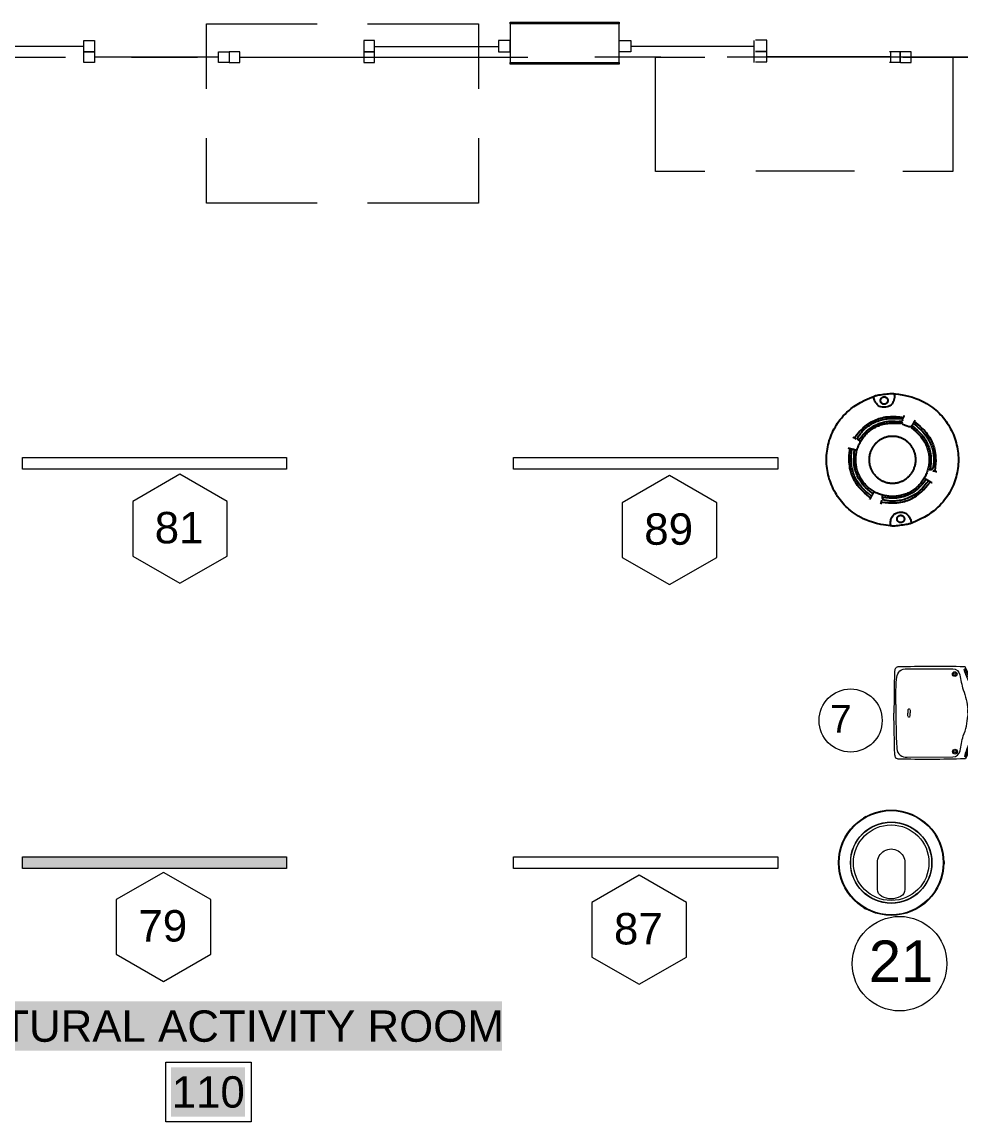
# Model space of a CAD drawing. Header units: inches. Extents: x 0.9 to 36.3, y 0.7 to 23.3.
# Drawn here: x 25.973 to 27.751, y 7.217 to 9.3 of the extents above; entities that cross this region are included whole.
import ezdxf

# ---------------------------------------------------------------- set-up
doc = ezdxf.new("R2010")
doc.units = ezdxf.units.IN
doc.layers.get('0').update_dxf_attribs({"color": 1})
for name, color, linetype, lineweight, true_color in [('Blocks', 7, 'Continuous', 5, 0x9a9c7f), ('Boarder for name', 7, 'Continuous', 5, 0x777777), ('Lights', 7, 'Continuous', 15, 0xff0a0a), ('Numbering Lights', 1, 'Continuous', 15, 0xff0000), ('Numbering Projectors', 7, 'Continuous', 0, 0x9a9c7f), ('PDF_Geometry', 7, 'Continuous', 9, 0x777777)]:
    doc.layers.add(name, color=color, linetype=linetype, lineweight=lineweight, true_color=true_color)
doc.layers.add('CCTV', color=38, linetype='Continuous', lineweight=0)
doc.layers.add('Numbering CCTV', color=38, linetype='Continuous', lineweight=0)
doc.layers.add('PDF_Solid Fills', color=7, linetype='Continuous', true_color=0xffffff)
doc.layers.add('PDF_Text', color=7, linetype='Continuous')
doc.layers.add('Smoke Detector', color=104, linetype='Continuous')
doc.styles.add('PDF Arial', font='arial.ttf')
doc.styles.get("Standard").update_dxf_attribs({"font": 'arial.ttf'})

# ---------------------------------------------------------------- blocks, each defined once
blk = doc.blocks.new('HD60-TOP')
at = {"lineweight": 0}
for p, q in [((-1.292, 2.238), (-1.286, 2.228)), ((2.584, 0), (2.572, 0)), ((-1.292, -2.238), (-1.286, -2.228))]:
    blk.add_line(p, q, dxfattribs=at)
at = {"lineweight": 0, "flags": 128}
for points in [[(-1.241, 2.267), (-1.235, 2.257, 0.011482), (-1.337, 2.198), (-1.343, 2.208, -0.005759)], [(0.67, 0), (0.67, -1.304, -0.281624), (0.455, -1.655, -0.240543), (-0.455, -1.655, -0.281624), (-0.67, -1.304), (-0.67, 0, -1.000121)], [(2.584, -0.059), (2.572, -0.059, 0.011482), (2.572, 0.059), (2.584, 0.059, -0.005759)], [(-1.343, -2.208), (-1.337, -2.198, 0.011482), (-1.235, -2.257), (-1.241, -2.267, -0.005759)]]:
    blk.add_lwpolyline(points, format="xyb", close=True, dxfattribs=at)
at = {"lineweight": 0}
for radius in [2.572, 2.541, 1.986, 1.974]:
    blk.add_circle((0, 0), radius, dxfattribs=at)
blk.add_circle((0, 0), 1.845)
blk = doc.blocks.new('Epson 5040ub_top_cad-block.com')
at = {"color": 0}
for points in [[(-73.9, -4.5), (-73.9, 0), (0, 0)], [(73.9, -4.5), (73.9, 0), (0, 0)], [(-230.6, -53.4), (-238.1, -47.2)], [(-219.7, -49.3), (-227.7, -42.6)], [(-208.3, -44.9), (-216.4, -38.2)], [(-198.7, -41.1), (-206.5, -34.6)], [(-188.1, -37), (-195.3, -31)], [(-177.2, -32.4), (-183.1, -27.5)], [(-167.9, -28.7), (-172.6, -24.9)], [(-157.3, -24.9), (-160.4, -22.3)], [(-147.5, -21.8), (-149.4, -20.3)], [(-138.3, -19.3), (-138.9, -18.8)], [(138.3, -19.3), (138.9, -18.8)], [(147.5, -21.8), (149.4, -20.3)], [(157.3, -24.9), (160.4, -22.3)], [(167.9, -28.7), (172.6, -24.9)], [(177.2, -32.4), (183.1, -27.5)], [(188.1, -37), (195.3, -31)], [(198.7, -41.1), (206.5, -34.6)], [(208.3, -44.9), (216.4, -38.2)], [(219.7, -49.3), (227.7, -42.6)], [(230.6, -53.4), (238.1, -47.2)], [(-18.6, -359.4), (0, -359.4)], [(18.6, -359.4), (0, -359.4)], [(-18.6, -371.4), (0, -371.4)], [(18.6, -371.4), (0, -371.4)], [(-48.7, -438.5), (48.7, -438.5)]]:
    blk.add_lwpolyline(points, dxfattribs=at)
for points in [[(0, -36.6), (-16.8, -36.6, -0.354906), (-24.2, -30.6, -0.016056), (-25.6, -22.2, 0.285232), (-31.3, -15.4, 0.084022), (-44.3, -13.5, -0.143766), (-48.6, -12.3, -0.072792), (-51.7, -9.7), (-60.2, -10.3, 0.320532), (-65.8, -5.2, 0.048215), (-96.9, -4.8, 0.096612), (-253.6, -49, 0.263617), (-257.6, -55.1, 0.012885), (-257.6, -426.5, -0.781265)], [(-60.2, -10.3), (-106, -13.5, 0.045223), (-106, -13.5, 0.07056), (-174.3, -31.3, -0.006437), (-228.3, -52.6, -0.072856), (-242.6, -55.7, -0.70445), (-245.6, -48.9, -0.081569), (-240.3, -45.4, -0.0531), (-169.8, -21.4, -0.048177), (-106, -13.5, -6.183682)], [(-48.7, -438.5), (-87.3, -438.5, -0.020934), (-200.3, -433.8, -0.427836), (-246.2, -376.8), (-246.2, -120.6, -0.367703), (-212.3, -80.7, 0.026801), (-129.5, -62.7, 0.03082), (-129.5, -62.7, -0.081077), (-16.8, -36.6, -8.970593)], [(-246.5, -53.2, -0.112665), (-245.6, -51.7, -0.081569), (-240.3, -48.2, -0.0531), (-169.8, -24.2, -0.02751), (-133.5, -18.2, -0.02751)], [(0, -36.6), (16.8, -36.6, 0.354906), (24.2, -30.6, 0.016056), (25.6, -22.2, -0.285232), (31.3, -15.4, -0.084022), (44.3, -13.5, 0.143766), (48.6, -12.3, 0.072792), (51.7, -9.7), (60.2, -10.3, -0.320532), (65.8, -5.2, -0.048215), (96.9, -4.8, -0.096612), (253.6, -49, -0.263617), (257.6, -55.1, -0.012885), (257.6, -426.5, 0.781265)], [(48.7, -438.5), (87.3, -438.5, 0.020934), (200.3, -433.8, 0.427836), (246.2, -376.8), (246.2, -120.6, 0.367703), (212.3, -80.7, -0.026801), (129.5, -62.7, -0.03082), (129.5, -62.7, 0.081077), (16.8, -36.6, 8.970593)], [(60.2, -10.3), (106, -13.5, -0.045223), (106, -13.5, -0.07056), (174.3, -31.3, 0.006437), (228.3, -52.6, 0.072856), (242.6, -55.7, 0.70445), (245.6, -48.9, 0.081569), (240.3, -45.4, 0.0531), (169.8, -21.4, 0.048177), (106, -13.5, 6.183682)], [(246.5, -53.2, 0.112665), (245.6, -51.7, 0.081569), (240.3, -48.2, 0.0531), (169.8, -24.2, 0.02751), (133.5, -18.2, 0.02751)], [(-257.6, -426.5, 0.30611), (-247.4, -441.7, 0.079705), (-229.7, -445.7, 0.003039), (0, -450, 73.76926)], [(257.6, -426.5, -0.30611), (247.4, -441.7, -0.079705), (229.7, -445.7, -0.003039), (0, -450, -73.76926)]]:
    blk.add_lwpolyline(points, format="xyb", dxfattribs=at)
for centre, radius in [((-217, -109.2), 13.3), ((-217, -109.2), 7.38), ((217, -109.2), 13.3), ((217, -109.2), 7.38)]:
    blk.add_circle(centre, radius, dxfattribs=at)
for centre, radius, start, end in [((0, -858.8), 850.7, 86.51693, 93.48307), ((-14, -365.4), 7.59, 127.73948, 232.26052), ((14, -365.4), 7.59, 307.73948, 52.26052)]:
    blk.add_arc(centre, radius, start, end, dxfattribs=at)

msp = doc.modelspace()

# ---------------------------------------------------------------- hatches: boundary and pattern name
at = {"layer": 'Lights', "linetype": 'ByBlock', "ltscale": 0.001, "transparency": 33554559}
h = msp.add_hatch(color=256, dxfattribs=at)
h.paths.add_polyline_path([(24.124, 7.7186), (24.124, 7.6966), (24.624, 7.6966), (24.624, 7.7186)])
h.paths.add_polyline_path([(26.474, 7.6966), (26.474, 7.7186), (25.974, 7.7186), (25.974, 7.6966)])
h.paths.add_polyline_path([(28.334, 7.6966), (28.334, 7.7186), (27.834, 7.7186), (27.834, 7.6966)])

# ---------------------------------------------------------------- linework, layer by layer
at = {"layer": 'Boarder for name', "linetype": 'ByBlock'}
msp.add_lwpolyline([(26.2456, 7.3299), (26.4073, 7.3299), (26.4073, 7.2166), (26.2456, 7.2166)], close=True, dxfattribs=at)
at = {"layer": 'Lights', "linetype": 'ByBlock'}
for points in [[(25.974, 8.4531), (25.974, 8.4751), (26.474, 8.4751), (26.474, 8.4531)], [(26.904, 8.4531), (26.904, 8.4751), (27.404, 8.4751), (27.404, 8.4531)], [(25.974, 7.6966), (25.974, 7.7186), (26.474, 7.7186), (26.474, 7.6966)], [(26.904, 7.6966), (26.904, 7.7186), (27.404, 7.7186), (27.404, 7.6966)]]:
    msp.add_lwpolyline(points, close=True, dxfattribs=at)
at = {"layer": 'Numbering CCTV', "linetype": 'ByBlock', "ltscale": 0.001}
msp.add_circle((27.6344, 7.5164), 0.0895, dxfattribs=at)
at = {"layer": 'Numbering Lights', "linetype": 'ByBlock', "ltscale": 0.001}
for points in [[(26.2723, 8.4433), (26.1829, 8.3917), (26.1829, 8.2884), (26.2723, 8.2368), (26.3618, 8.2884), (26.3618, 8.3917)], [(27.199, 8.4407), (27.1096, 8.3891), (27.1096, 8.2858), (27.199, 8.2342), (27.2884, 8.2858), (27.2884, 8.3891)], [(26.2413, 7.6893), (26.1519, 7.6377), (26.1519, 7.5345), (26.2413, 7.4828), (26.3307, 7.5345), (26.3307, 7.6377)], [(27.1416, 7.6838), (27.0522, 7.6322), (27.0522, 7.5289), (27.1416, 7.4773), (27.2311, 7.5289), (27.2311, 7.6322)]]:
    msp.add_lwpolyline(points, close=True, dxfattribs=at)
at = {"layer": 'Numbering Projectors', "linetype": 'ByBlock', "ltscale": 0.001}
msp.add_circle((27.5418, 7.9769), 0.0597, dxfattribs=at)
at = {"layer": 'PDF_Geometry', "linetype": 'ByBlock'}
for points in [[(26.3223, 9.173), (26.3223, 9.2963), (26.5323, 9.2963)], [(26.6272, 9.2963), (26.8372, 9.2963), (26.8372, 9.173)], [(26.8972, 9.298), (27.1039, 9.298), (26.8972, 9.298)], [(26.0906, 9.253), (25.8556, 9.253)], [(26.6406, 9.253), (26.8756, 9.253)], [(27.359, 9.253), (27.1257, 9.253)], [(27.359, 9.223), (27.359, 9.243), (27.359, 9.2647)], [(27.3615, 9.2239), (27.3832, 9.2239), (27.3832, 9.2438), (27.3615, 9.2438), (27.3832, 9.2438), (27.3832, 9.2655), (27.3615, 9.2655)], [(25.5556, 9.233), (26.0556, 9.233)], [(26.3456, 9.233), (26.1106, 9.233)], [(26.1806, 9.233), (26.3056, 9.233)], [(26.3856, 9.233), (26.6206, 9.233)], [(26.4306, 9.233), (26.9306, 9.233)], [(27.0578, 9.2337), (27.1828, 9.2337)], [(27.1724, 9.233), (27.2657, 9.233)], [(27.1725, 9.0164), (27.1725, 9.233)], [(27.3081, 9.2338), (27.8081, 9.2338)], [(27.3624, 9.2336), (27.549, 9.2336)], [(27.6181, 9.2338), (27.3831, 9.2338)], [(27.6354, 9.2429), (27.6354, 9.2229), (27.6354, 9.2429), (27.6154, 9.2429)], [(27.6181, 9.2238), (27.6181, 9.2438)], [(27.6361, 9.2231), (27.6561, 9.2231), (27.6561, 9.2431), (27.6361, 9.2431)], [(27.6406, 9.233), (27.7355, 9.233), (27.7355, 9.0163), (27.6406, 9.0163)], [(27.6561, 9.2331), (27.891, 9.2331)], [(27.6354, 9.2229), (27.6154, 9.2229)], [(26.5323, 8.9563), (26.3223, 8.9563), (26.3223, 9.0796)], [(26.8372, 9.0796), (26.8372, 8.9563), (26.6272, 8.9563)], [(27.2657, 9.0164), (27.1724, 9.0164)], [(27.549, 9.0169), (27.3624, 9.0169)]]:
    msp.add_lwpolyline(points, dxfattribs=at)
for points in [[(27.1039, 9.298), (27.1039, 9.2963), (26.8972, 9.2963), (26.8972, 9.298), (26.8972, 9.2996), (27.1039, 9.2996)], [(26.8972, 9.2963), (26.8972, 9.2663), (26.8972, 9.223), (27.1039, 9.223), (27.1039, 9.2663), (27.1039, 9.2963)], [(26.0906, 9.243), (26.0906, 9.2646), (26.1106, 9.2646), (26.1106, 9.243)], [(26.6406, 9.243), (26.6406, 9.2646), (26.6206, 9.2646), (26.6206, 9.243)], [(26.8972, 9.243), (26.8972, 9.2646), (26.8756, 9.2646), (26.8756, 9.243)], [(27.1039, 9.243), (27.1039, 9.2646), (27.1256, 9.2646), (27.1256, 9.243)], [(26.0906, 9.223), (26.0906, 9.243), (26.1106, 9.243), (26.1106, 9.223)], [(26.3456, 9.223), (26.3456, 9.243), (26.3656, 9.243), (26.3656, 9.223)], [(26.3856, 9.223), (26.3856, 9.243), (26.3656, 9.243), (26.3656, 9.223)], [(26.6406, 9.223), (26.6406, 9.243), (26.6206, 9.243), (26.6206, 9.223)], [(27.1039, 9.2213), (27.1039, 9.2196), (26.8972, 9.2196), (26.8972, 9.2213), (26.8972, 9.223), (27.1039, 9.223)], [(26.8972, 9.2213), (27.1039, 9.2213)]]:
    msp.add_lwpolyline(points, close=True, dxfattribs=at)
at = {"layer": 'PDF_Solid Fills', "linetype": 'ByBlock', "transparency": 33554559}
for points in [[(25.769, 7.3516), (26.8822, 7.3516), (25.769, 7.4449), (26.8822, 7.4449)], [(26.2556, 7.2266), (26.3956, 7.2266), (26.2556, 7.3199), (26.3956, 7.3199)]]:
    msp.add_solid(points, dxfattribs=at)
at = {"layer": 'Smoke Detector', "linetype": 'ByBlock'}
for points in [[(27.6202, 8.3451), (27.609, 8.3466), (27.5992, 8.3483), (27.5906, 8.3502), (27.5832, 8.3522), (27.5766, 8.3544), (27.5709, 8.3567), (27.5657, 8.3591), (27.5611, 8.3615), (27.5567, 8.364), (27.5527, 8.3664), (27.5489, 8.369), (27.5453, 8.3715), (27.5419, 8.3741), (27.5387, 8.3768), (27.5356, 8.3796), (27.5327, 8.3824), (27.5298, 8.3853), (27.5271, 8.3884), (27.5245, 8.3915), (27.5219, 8.3947), (27.5195, 8.398), (27.5172, 8.4013), (27.515, 8.4048), (27.5129, 8.4083), (27.5109, 8.4118), (27.509, 8.4155), (27.5073, 8.4192), (27.5056, 8.4229), (27.5041, 8.4267), (27.5028, 8.4305), (27.5015, 8.4344), (27.5004, 8.4384), (27.4994, 8.4423), (27.4985, 8.4463), (27.4978, 8.4503), (27.4972, 8.4544), (27.4967, 8.4584), (27.4964, 8.4625), (27.4962, 8.4666), (27.4961, 8.4707), (27.4962, 8.4748), (27.4964, 8.4788), (27.4967, 8.4829), (27.4972, 8.487), (27.4978, 8.491), (27.4985, 8.495), (27.4994, 8.499), (27.5004, 8.503), (27.5015, 8.5069), (27.5028, 8.5108), (27.5041, 8.5146), (27.5056, 8.5184), (27.5073, 8.5222), (27.509, 8.5259), (27.5109, 8.5295), (27.5129, 8.5331), (27.515, 8.5366), (27.5172, 8.54), (27.5196, 8.5435), (27.5222, 8.5469), (27.525, 8.5503), (27.528, 8.5537), (27.5313, 8.5571), (27.5349, 8.5606), (27.5388, 8.5642), (27.5431, 8.5678), (27.5481, 8.5715), (27.5539, 8.5753), (27.5606, 8.5793), (27.5685, 8.5834), (27.5777, 8.5876), (27.5884, 8.592)], [(27.621, 8.5963), (27.6324, 8.5948), (27.6424, 8.5931), (27.6511, 8.5912), (27.6587, 8.5891), (27.6652, 8.5869), (27.671, 8.5846), (27.6762, 8.5822), (27.6808, 8.5798), (27.6852, 8.5774), (27.6892, 8.5749), (27.693, 8.5724), (27.6966, 8.5698), (27.7, 8.5672), (27.7032, 8.5645), (27.7063, 8.5618), (27.7092, 8.5589), (27.7121, 8.556), (27.7148, 8.553), (27.7174, 8.5499), (27.72, 8.5467), (27.7224, 8.5434), (27.7247, 8.54), (27.727, 8.5366), (27.7291, 8.5331), (27.731, 8.5295), (27.7329, 8.5259), (27.7346, 8.5222), (27.7363, 8.5184), (27.7378, 8.5146), (27.7392, 8.5108), (27.7404, 8.5069), (27.7415, 8.503), (27.7425, 8.499), (27.7434, 8.495), (27.7441, 8.491), (27.7447, 8.487), (27.7452, 8.4829), (27.7455, 8.4788), (27.7457, 8.4748), (27.7458, 8.4707), (27.7457, 8.4666), (27.7455, 8.4625), (27.7452, 8.4584), (27.7447, 8.4544), (27.7441, 8.4503), (27.7434, 8.4463), (27.7425, 8.4423), (27.7415, 8.4384), (27.7404, 8.4344), (27.7392, 8.4305), (27.7378, 8.4267), (27.7363, 8.4229), (27.7346, 8.4192), (27.7329, 8.4155), (27.731, 8.4118), (27.7291, 8.4083), (27.7269, 8.4048), (27.7247, 8.4013), (27.7223, 8.3979), (27.7197, 8.3945), (27.7169, 8.3911), (27.7139, 8.3877), (27.7106, 8.3842), (27.707, 8.3807), (27.7032, 8.3772), (27.6988, 8.3736), (27.6939, 8.3699), (27.6881, 8.366), (27.6814, 8.3621), (27.6737, 8.3581), (27.6646, 8.3539), (27.6542, 8.3495)], [(27.549, 8.5122), (27.5537, 8.5182), (27.5581, 8.5233), (27.5621, 8.5276), (27.5658, 8.5312), (27.5692, 8.5342), (27.5725, 8.5367), (27.5755, 8.5389), (27.5784, 8.5407), (27.5813, 8.5424), (27.584, 8.5439), (27.5868, 8.5453), (27.5896, 8.5465), (27.5924, 8.5476), (27.5953, 8.5486), (27.5983, 8.5495), (27.6015, 8.5503), (27.6049, 8.551), (27.6085, 8.5517), (27.6126, 8.5522), (27.6172, 8.5525), (27.6223, 8.5525), (27.6282, 8.5523), (27.6349, 8.5518), (27.6425, 8.5509)], [(27.6561, 8.5316), (27.6612, 8.5276), (27.6655, 8.5239), (27.6691, 8.5205), (27.6722, 8.5174), (27.6747, 8.5144), (27.6768, 8.5117), (27.6787, 8.5091), (27.6802, 8.5067), (27.6817, 8.5043), (27.6829, 8.5019), (27.6841, 8.4997), (27.6851, 8.4974), (27.686, 8.4952), (27.6868, 8.493), (27.6875, 8.4909), (27.6881, 8.4887), (27.6887, 8.4865), (27.6892, 8.4842), (27.6896, 8.482), (27.6899, 8.4797), (27.6902, 8.4775), (27.6903, 8.4752), (27.6905, 8.4729), (27.6905, 8.4707), (27.6905, 8.4684), (27.6903, 8.4661), (27.6902, 8.4639), (27.6899, 8.4616), (27.6896, 8.4593), (27.6892, 8.4571), (27.6887, 8.4549), (27.6881, 8.4527), (27.6875, 8.4505), (27.6868, 8.4483), (27.686, 8.4462), (27.6852, 8.4441), (27.6843, 8.442), (27.6833, 8.4399), (27.6823, 8.4379), (27.6812, 8.4359), (27.68, 8.4339), (27.6788, 8.432), (27.6775, 8.4302), (27.6761, 8.4283), (27.6747, 8.4266), (27.6732, 8.4248), (27.6717, 8.4231), (27.6701, 8.4215), (27.6685, 8.4199), (27.6668, 8.4184), (27.6651, 8.4169), (27.6633, 8.4155), (27.6615, 8.4141), (27.6596, 8.4129), (27.6577, 8.4116), (27.6557, 8.4104), (27.6537, 8.4093), (27.6517, 8.4083), (27.6497, 8.4073), (27.6476, 8.4064), (27.6454, 8.4056), (27.6433, 8.4048), (27.6411, 8.4041), (27.639, 8.4035), (27.6367, 8.4029), (27.6345, 8.4025), (27.6323, 8.4021), (27.63, 8.4017), (27.6278, 8.4015), (27.6255, 8.4013), (27.6232, 8.4012), (27.621, 8.4011), (27.6187, 8.4012), (27.6164, 8.4013), (27.6141, 8.4015), (27.6119, 8.4017), (27.6096, 8.4021), (27.6074, 8.4025), (27.6052, 8.4029), (27.603, 8.4035), (27.6008, 8.4041), (27.5986, 8.4048), (27.5965, 8.4056), (27.5943, 8.4064), (27.5923, 8.4073), (27.5902, 8.4083), (27.5882, 8.4093), (27.5862, 8.4104), (27.5842, 8.4116), (27.5823, 8.4129), (27.5804, 8.4141), (27.5786, 8.4155), (27.5768, 8.4169), (27.5751, 8.4184), (27.5734, 8.4199), (27.5718, 8.4215), (27.5702, 8.4231), (27.5687, 8.4248), (27.5672, 8.4266), (27.5658, 8.4283), (27.5644, 8.4302), (27.5631, 8.432), (27.5619, 8.4339), (27.5607, 8.4359), (27.5596, 8.4379), (27.5586, 8.4399), (27.5576, 8.442), (27.5567, 8.4441), (27.5559, 8.4462), (27.5551, 8.4483), (27.5544, 8.4505), (27.5538, 8.4527), (27.5532, 8.4549), (27.5528, 8.4571), (27.5523, 8.4593), (27.552, 8.4616), (27.5518, 8.4639), (27.5516, 8.4661), (27.5515, 8.4684), (27.5514, 8.4707), (27.5515, 8.4729), (27.5516, 8.4752), (27.5518, 8.4775), (27.552, 8.4797), (27.5523, 8.482), (27.5528, 8.4842), (27.5532, 8.4865), (27.5538, 8.4887), (27.5544, 8.4909), (27.5551, 8.493), (27.5559, 8.4952), (27.5567, 8.4973), (27.5576, 8.4994), (27.5586, 8.5014), (27.5596, 8.5034), (27.5607, 8.5054), (27.5619, 8.5074), (27.5631, 8.5093), (27.5644, 8.5112), (27.5658, 8.513), (27.5672, 8.5148), (27.5687, 8.5165), (27.5702, 8.5182), (27.5718, 8.5198), (27.5734, 8.5214), (27.5751, 8.523), (27.5768, 8.5244), (27.5786, 8.5258), (27.5804, 8.5272), (27.5823, 8.5285), (27.5842, 8.5297), (27.5862, 8.5309), (27.5882, 8.532), (27.5902, 8.533), (27.5923, 8.534), (27.5943, 8.5349), (27.5965, 8.5357), (27.5986, 8.5365), (27.6008, 8.5372), (27.603, 8.5378), (27.6052, 8.5384), (27.6074, 8.5389), (27.6097, 8.5393), (27.6121, 8.5396), (27.6145, 8.5398), (27.617, 8.54), (27.6197, 8.54), (27.6225, 8.54), (27.6254, 8.5399), (27.6283, 8.5398), (27.6311, 8.5397), (27.6338, 8.5397), (27.6361, 8.5399), (27.638, 8.5403), (27.6394, 8.5411), (27.6401, 8.5422)], [(27.56, 8.5058), (27.5589, 8.5065), (27.5578, 8.5072), (27.5569, 8.5078), (27.5562, 8.5085), (27.5557, 8.5093), (27.5554, 8.5102), (27.5553, 8.5112), (27.5555, 8.5124), (27.5561, 8.5137), (27.5568, 8.5153), (27.5579, 8.5169), (27.5591, 8.5187), (27.5605, 8.5205), (27.5621, 8.5224), (27.5638, 8.5242), (27.5656, 8.5261), (27.5674, 8.5278), (27.5693, 8.5296), (27.5713, 8.5312), (27.5733, 8.5328), (27.5753, 8.5343), (27.5774, 8.5358), (27.5796, 8.5372), (27.5818, 8.5385), (27.584, 8.5398), (27.5863, 8.5409), (27.5886, 8.542), (27.591, 8.543), (27.5934, 8.544), (27.5958, 8.5448), (27.5982, 8.5456), (27.6007, 8.5463), (27.6032, 8.547), (27.6057, 8.5475), (27.6082, 8.548), (27.6107, 8.5483), (27.6133, 8.5486), (27.6158, 8.5488), (27.6184, 8.549), (27.621, 8.549), (27.6235, 8.549), (27.626, 8.5489), (27.6285, 8.5487), (27.6308, 8.5486), (27.633, 8.5485), (27.635, 8.5485), (27.6368, 8.5485), (27.6383, 8.5486), (27.6395, 8.5488), (27.6405, 8.5492), (27.6413, 8.5497), (27.6419, 8.5504), (27.6423, 8.5512), (27.6427, 8.5522), (27.6431, 8.5533), (27.6434, 8.5545)], [(27.5568, 8.5077), (27.561, 8.513), (27.5649, 8.5176), (27.5685, 8.5214), (27.5718, 8.5246), (27.5749, 8.5273), (27.5777, 8.5295), (27.5805, 8.5314), (27.5831, 8.5331), (27.5856, 8.5346), (27.588, 8.5359), (27.5904, 8.5371), (27.5928, 8.5382), (27.5951, 8.5392), (27.5974, 8.54), (27.5997, 8.5407), (27.602, 8.5414), (27.6043, 8.542), (27.6067, 8.5425), (27.6091, 8.5429), (27.6116, 8.5432), (27.6142, 8.5435), (27.6168, 8.5437), (27.6196, 8.5437), (27.6226, 8.5437), (27.6256, 8.5436), (27.6287, 8.5434), (27.6317, 8.5434), (27.6345, 8.5435), (27.637, 8.5438), (27.6391, 8.5445), (27.6406, 8.5456), (27.6415, 8.5472)], [(27.6392, 8.5386), (27.6448, 8.5364), (27.6491, 8.5348), (27.6523, 8.5339), (27.6546, 8.5335), (27.6561, 8.5334), (27.657, 8.5337), (27.6576, 8.5342), (27.658, 8.5348), (27.6583, 8.5353), (27.6586, 8.5359), (27.659, 8.5365), (27.6593, 8.5371), (27.6596, 8.5376), (27.6599, 8.5382), (27.6603, 8.5388), (27.6606, 8.5394), (27.661, 8.54), (27.6613, 8.5406), (27.6617, 8.5413), (27.6621, 8.542), (27.6626, 8.5428), (27.6631, 8.5437), (27.6637, 8.5447), (27.6644, 8.5458)], [(27.6625, 8.5426), (27.6685, 8.5379), (27.6736, 8.5335), (27.6779, 8.5295), (27.6815, 8.5258), (27.6845, 8.5224), (27.687, 8.5192), (27.6891, 8.5161), (27.691, 8.5132), (27.6927, 8.5104), (27.6942, 8.5076), (27.6955, 8.5048), (27.6968, 8.5021), (27.6979, 8.4993), (27.6988, 8.4963), (27.6997, 8.4933), (27.7006, 8.4901), (27.7013, 8.4868), (27.7019, 8.4831), (27.7024, 8.479), (27.7027, 8.4744), (27.7028, 8.4693), (27.7026, 8.4634), (27.7021, 8.4567), (27.7012, 8.4492)], [(27.658, 8.5348), (27.6633, 8.5306), (27.6678, 8.5267), (27.6717, 8.5231), (27.6749, 8.5198), (27.6776, 8.5168), (27.6798, 8.5139), (27.6817, 8.5112), (27.6834, 8.5086), (27.6849, 8.506), (27.6862, 8.5036), (27.6874, 8.5011), (27.6885, 8.4987), (27.6895, 8.4961), (27.6904, 8.4936), (27.6912, 8.4909), (27.6919, 8.488), (27.6926, 8.485), (27.6931, 8.4817), (27.6936, 8.4781), (27.6938, 8.474), (27.6939, 8.4694), (27.6937, 8.4642), (27.6933, 8.4583), (27.6925, 8.4515)], [(27.6606, 8.5393), (27.6663, 8.5348), (27.6711, 8.5306), (27.6752, 8.5268), (27.6786, 8.5233), (27.6815, 8.52), (27.6839, 8.5169), (27.686, 8.514), (27.6877, 8.5112), (27.6893, 8.5085), (27.6908, 8.5059), (27.692, 8.5033), (27.6932, 8.5008), (27.6942, 8.4983), (27.6951, 8.4959), (27.6959, 8.4934), (27.6966, 8.4909), (27.6972, 8.4885), (27.6978, 8.486), (27.6982, 8.4834), (27.6986, 8.4809), (27.6989, 8.4783), (27.6991, 8.4758), (27.6992, 8.4732), (27.6993, 8.4707), (27.6992, 8.4681), (27.6991, 8.4656), (27.6989, 8.4632), (27.6986, 8.4609), (27.6983, 8.4588), (27.6978, 8.4569), (27.6973, 8.4552), (27.6967, 8.4539), (27.696, 8.4529), (27.6953, 8.4523), (27.6944, 8.4518), (27.6935, 8.4517), (27.6925, 8.4517), (27.6914, 8.4518), (27.6902, 8.4521), (27.6889, 8.4525)], [(27.5458, 8.5141), (27.5468, 8.5135), (27.5477, 8.513), (27.5484, 8.5126), (27.549, 8.5122), (27.5496, 8.5118), (27.5503, 8.5114), (27.5512, 8.5109), (27.5523, 8.5103)], [(27.5371, 8.4931), (27.5384, 8.4928), (27.5395, 8.4925), (27.5405, 8.4922), (27.5414, 8.492), (27.5423, 8.4917), (27.5431, 8.4915), (27.5439, 8.4913), (27.5447, 8.4911), (27.5456, 8.4909), (27.5464, 8.4906), (27.5474, 8.4904), (27.5483, 8.4901), (27.5494, 8.4898), (27.5505, 8.4895), (27.5517, 8.4892), (27.553, 8.4889)], [(27.5794, 8.3987), (27.5734, 8.4034), (27.5683, 8.4078), (27.5641, 8.4118), (27.5604, 8.4155), (27.5574, 8.419), (27.5549, 8.4222), (27.5528, 8.4252), (27.5509, 8.4282), (27.5492, 8.431), (27.5477, 8.4338), (27.5464, 8.4365), (27.5452, 8.4393), (27.5441, 8.4421), (27.5431, 8.445), (27.5422, 8.448), (27.5414, 8.4512), (27.5406, 8.4546), (27.54, 8.4583), (27.5395, 8.4623), (27.5392, 8.4669), (27.5391, 8.4721), (27.5393, 8.4779), (27.5398, 8.4846), (27.5407, 8.4922)], [(27.5813, 8.402), (27.5756, 8.4066), (27.5708, 8.4107), (27.5667, 8.4145), (27.5633, 8.4181), (27.5604, 8.4214), (27.558, 8.4244), (27.5559, 8.4274), (27.5542, 8.4301), (27.5526, 8.4328), (27.5511, 8.4355), (27.5498, 8.4381), (27.5487, 8.4407), (27.5476, 8.4434), (27.5467, 8.4462), (27.5458, 8.4491), (27.5451, 8.4521), (27.5443, 8.4553), (27.5437, 8.4588), (27.5433, 8.4627), (27.543, 8.4671), (27.5429, 8.472), (27.5431, 8.4776), (27.5436, 8.484), (27.5444, 8.4912)], [(27.5839, 8.4065), (27.5786, 8.4107), (27.5741, 8.4146), (27.5702, 8.4182), (27.567, 8.4215), (27.5643, 8.4246), (27.5621, 8.4275), (27.5602, 8.4302), (27.5585, 8.4328), (27.557, 8.4353), (27.5557, 8.4378), (27.5545, 8.4402), (27.5534, 8.4427), (27.5524, 8.4452), (27.5515, 8.4478), (27.5507, 8.4505), (27.55, 8.4533), (27.5493, 8.4563), (27.5488, 8.4596), (27.5483, 8.4632), (27.5481, 8.4673), (27.548, 8.4719), (27.5482, 8.4771), (27.5486, 8.4831), (27.5494, 8.4898)], [(27.6975, 8.4502), (27.6987, 8.4498), (27.6997, 8.4496), (27.7005, 8.4494), (27.7012, 8.4492), (27.7019, 8.449), (27.7027, 8.4488), (27.7036, 8.4485), (27.7048, 8.4482)], [(27.5994, 8.3904), (27.607, 8.3895), (27.6137, 8.389), (27.6196, 8.3888), (27.6247, 8.3889), (27.6293, 8.3892), (27.6334, 8.3897), (27.637, 8.3903), (27.6404, 8.3911), (27.6436, 8.3919), (27.6466, 8.3928), (27.6495, 8.3938), (27.6524, 8.3949), (27.6551, 8.3961), (27.6579, 8.3974), (27.6606, 8.3989), (27.6635, 8.4006), (27.6664, 8.4025), (27.6694, 8.4046), (27.6727, 8.4072), (27.6761, 8.4102), (27.6798, 8.4138), (27.6838, 8.4181), (27.6882, 8.4231), (27.6929, 8.4291)], [(27.6851, 8.4336), (27.6809, 8.4283), (27.677, 8.4238), (27.6734, 8.42), (27.6701, 8.4167), (27.667, 8.4141), (27.6642, 8.4118), (27.6614, 8.4099), (27.6588, 8.4082), (27.6563, 8.4067), (27.6539, 8.4054), (27.6514, 8.4042), (27.6489, 8.4031), (27.6464, 8.4021), (27.6438, 8.4013), (27.6411, 8.4005), (27.6383, 8.3997), (27.6353, 8.3991), (27.632, 8.3985), (27.6284, 8.398), (27.6243, 8.3978), (27.6197, 8.3977), (27.6145, 8.3979), (27.6085, 8.3983), (27.6018, 8.3991)], [(27.6896, 8.4311), (27.6851, 8.4254), (27.6809, 8.4205), (27.6771, 8.4164), (27.6735, 8.413), (27.6703, 8.4101), (27.6672, 8.4077), (27.6643, 8.4057), (27.6615, 8.4039), (27.6588, 8.4023), (27.6562, 8.4009), (27.6536, 8.3996), (27.6511, 8.3984), (27.6486, 8.3974), (27.6462, 8.3965), (27.6437, 8.3957), (27.6412, 8.395), (27.6387, 8.3944), (27.6362, 8.3938), (27.6337, 8.3934), (27.6312, 8.393), (27.6286, 8.3927), (27.6261, 8.3925), (27.6235, 8.3924), (27.621, 8.3923), (27.6184, 8.3924), (27.6159, 8.3925), (27.6135, 8.3927), (27.6112, 8.393), (27.6091, 8.3934), (27.6072, 8.3938), (27.6055, 8.3943), (27.6042, 8.3949), (27.6032, 8.3956), (27.6025, 8.3964), (27.6021, 8.3972), (27.602, 8.3981), (27.602, 8.3991), (27.6021, 8.4002), (27.6024, 8.4014), (27.6027, 8.4027)], [(27.6819, 8.4355), (27.683, 8.4348), (27.6841, 8.4342), (27.6851, 8.4336), (27.6861, 8.4331), (27.6869, 8.4326), (27.6878, 8.4321), (27.6885, 8.4316), (27.6893, 8.4312), (27.69, 8.4308), (27.6907, 8.4304), (27.6915, 8.43), (27.6922, 8.4295), (27.6931, 8.429), (27.694, 8.4285), (27.695, 8.4279), (27.6961, 8.4273)], [(27.5858, 8.4098), (27.5851, 8.4086), (27.5845, 8.4075), (27.5839, 8.4065), (27.5834, 8.4056), (27.5829, 8.4047), (27.5824, 8.4039), (27.5819, 8.4031), (27.5815, 8.4023), (27.5811, 8.4016), (27.5807, 8.4009), (27.5802, 8.4001), (27.5798, 8.3994), (27.5793, 8.3985), (27.5788, 8.3976), (27.5782, 8.3966), (27.5775, 8.3955)], [(27.6004, 8.3941), (27.6001, 8.3929), (27.5999, 8.3919), (27.5996, 8.3911), (27.5994, 8.3904), (27.5993, 8.3897), (27.5991, 8.3889), (27.5988, 8.388), (27.5985, 8.3868)]]:
    msp.add_lwpolyline(points, dxfattribs=at)
for points in [[(27.6184, 8.5747), (27.6161, 8.573), (27.6136, 8.5717), (27.6108, 8.5708), (27.6078, 8.5702), (27.6049, 8.57), (27.6019, 8.5702), (27.5991, 8.5708), (27.5965, 8.5718), (27.5942, 8.5732), (27.5922, 8.575), (27.5905, 8.5769), (27.5891, 8.5791), (27.5879, 8.5812), (27.587, 8.5834), (27.5864, 8.5853), (27.5859, 8.5871), (27.5857, 8.5885), (27.5858, 8.5896), (27.5861, 8.5905), (27.5868, 8.5912), (27.5878, 8.5918), (27.5891, 8.5922), (27.5908, 8.5926), (27.5929, 8.593), (27.5955, 8.5934), (27.5983, 8.5939), (27.6014, 8.5943), (27.6046, 8.5947), (27.6078, 8.5951), (27.6109, 8.5955), (27.6138, 8.5958), (27.6164, 8.5961), (27.6185, 8.5963), (27.6203, 8.5963), (27.6217, 8.5963), (27.6228, 8.596), (27.6236, 8.5955), (27.6241, 8.5947), (27.6245, 8.5936), (27.6247, 8.5922), (27.6247, 8.5904), (27.6246, 8.5883), (27.6242, 8.586), (27.6237, 8.5836), (27.6228, 8.5812), (27.6217, 8.5788), (27.6202, 8.5766)], [(27.6087, 8.5888), (27.6089, 8.5886), (27.6091, 8.5885), (27.6093, 8.5884), (27.6095, 8.5883), (27.6097, 8.5881), (27.6098, 8.588), (27.61, 8.5878), (27.6102, 8.5877), (27.6103, 8.5875), (27.6105, 8.5873), (27.6106, 8.5872), (27.6108, 8.587), (27.6109, 8.5868), (27.611, 8.5866), (27.6111, 8.5864), (27.6113, 8.5862), (27.6114, 8.586), (27.6115, 8.5858), (27.6116, 8.5856), (27.6117, 8.5854), (27.6117, 8.5852), (27.6118, 8.585), (27.6119, 8.5848), (27.612, 8.5846), (27.612, 8.5843), (27.6121, 8.5841), (27.6121, 8.5839), (27.6121, 8.5837), (27.6122, 8.5834), (27.6122, 8.5832), (27.6122, 8.583), (27.6122, 8.5828), (27.6122, 8.5825), (27.6122, 8.5823), (27.6122, 8.5821), (27.6121, 8.5819), (27.6121, 8.5816), (27.6121, 8.5814), (27.612, 8.5812), (27.612, 8.581), (27.6119, 8.5808), (27.6118, 8.5805), (27.6117, 8.5803), (27.6117, 8.5801), (27.6116, 8.5799), (27.6115, 8.5797), (27.6114, 8.5795), (27.6113, 8.5793), (27.6111, 8.5791), (27.611, 8.5789), (27.6109, 8.5787), (27.6108, 8.5786), (27.6106, 8.5784), (27.6105, 8.5782), (27.6103, 8.578), (27.6102, 8.5779), (27.61, 8.5777), (27.6098, 8.5776), (27.6097, 8.5774), (27.6095, 8.5773), (27.6093, 8.5771), (27.6091, 8.577), (27.6089, 8.5769), (27.6087, 8.5768), (27.6085, 8.5767), (27.6083, 8.5766), (27.6081, 8.5765), (27.6079, 8.5764), (27.6077, 8.5763), (27.6075, 8.5762), (27.6073, 8.5761), (27.6071, 8.5761), (27.6068, 8.576), (27.6066, 8.576), (27.6064, 8.5759), (27.6062, 8.5759), (27.606, 8.5759), (27.6057, 8.5759), (27.6055, 8.5759), (27.6053, 8.5759), (27.605, 8.5759), (27.6048, 8.5759), (27.6046, 8.5759), (27.6044, 8.5759), (27.6041, 8.5759), (27.6039, 8.576), (27.6037, 8.576), (27.6035, 8.5761), (27.6033, 8.5761), (27.603, 8.5762), (27.6028, 8.5763), (27.6026, 8.5764), (27.6024, 8.5765), (27.6022, 8.5766), (27.602, 8.5767), (27.6018, 8.5768), (27.6016, 8.5769), (27.6014, 8.577), (27.6012, 8.5771), (27.6011, 8.5773), (27.6009, 8.5774), (27.6007, 8.5776), (27.6005, 8.5777), (27.6004, 8.5779), (27.6002, 8.578), (27.6001, 8.5782), (27.5999, 8.5784), (27.5998, 8.5786), (27.5996, 8.5787), (27.5995, 8.5789), (27.5994, 8.5791), (27.5993, 8.5793), (27.5992, 8.5795), (27.5991, 8.5797), (27.599, 8.5799), (27.5989, 8.5801), (27.5988, 8.5803), (27.5987, 8.5805), (27.5987, 8.5808), (27.5986, 8.581), (27.5985, 8.5812), (27.5985, 8.5814), (27.5984, 8.5816), (27.5984, 8.5819), (27.5984, 8.5821), (27.5984, 8.5823), (27.5984, 8.5825), (27.5984, 8.5828), (27.5984, 8.583), (27.5984, 8.5832), (27.5984, 8.5834), (27.5984, 8.5837), (27.5984, 8.5839), (27.5985, 8.5841), (27.5985, 8.5843), (27.5986, 8.5846), (27.5987, 8.5848), (27.5987, 8.585), (27.5988, 8.5852), (27.5989, 8.5854), (27.599, 8.5856), (27.5991, 8.5858), (27.5992, 8.586), (27.5993, 8.5862), (27.5994, 8.5864), (27.5995, 8.5866), (27.5996, 8.5868), (27.5998, 8.587), (27.5999, 8.5872), (27.6001, 8.5873), (27.6002, 8.5875), (27.6004, 8.5877), (27.6005, 8.5878), (27.6007, 8.588), (27.6009, 8.5881), (27.6011, 8.5883), (27.6012, 8.5884), (27.6014, 8.5885), (27.6016, 8.5886), (27.6018, 8.5888), (27.602, 8.5889), (27.6022, 8.589), (27.6024, 8.5891), (27.6026, 8.5892), (27.6028, 8.5892), (27.603, 8.5893), (27.6033, 8.5894), (27.6035, 8.5895), (27.6037, 8.5895), (27.6039, 8.5896), (27.6041, 8.5896), (27.6044, 8.5896), (27.6046, 8.5897), (27.6048, 8.5897), (27.605, 8.5897), (27.6053, 8.5897), (27.6055, 8.5897), (27.6057, 8.5897), (27.606, 8.5897), (27.6062, 8.5896), (27.6064, 8.5896), (27.6066, 8.5896), (27.6068, 8.5895), (27.6071, 8.5895), (27.6073, 8.5894), (27.6075, 8.5893), (27.6077, 8.5892), (27.6079, 8.5892), (27.6081, 8.5891), (27.6083, 8.589), (27.6085, 8.5889)], [(27.5782, 8.4821), (27.5778, 8.4807), (27.5775, 8.4793), (27.5773, 8.4779), (27.577, 8.4764), (27.5769, 8.475), (27.5768, 8.4736), (27.5767, 8.4721), (27.5767, 8.4707), (27.5767, 8.4692), (27.5768, 8.4678), (27.5769, 8.4663), (27.577, 8.4649), (27.5773, 8.4635), (27.5775, 8.462), (27.5778, 8.4606), (27.5782, 8.4592), (27.5786, 8.4578), (27.579, 8.4564), (27.5795, 8.4551), (27.58, 8.4537), (27.5806, 8.4524), (27.5812, 8.4511), (27.5819, 8.4498), (27.5826, 8.4485), (27.5833, 8.4473), (27.5841, 8.4461), (27.585, 8.4449), (27.5858, 8.4437), (27.5867, 8.4426), (27.5877, 8.4415), (27.5886, 8.4404), (27.5896, 8.4394), (27.5907, 8.4383), (27.5918, 8.4374), (27.5929, 8.4364), (27.594, 8.4355), (27.5952, 8.4347), (27.5964, 8.4338), (27.5976, 8.4331), (27.5988, 8.4323), (27.6001, 8.4316), (27.6014, 8.431), (27.6027, 8.4303), (27.604, 8.4298), (27.6054, 8.4292), (27.6067, 8.4287), (27.6081, 8.4283), (27.6095, 8.4279), (27.6109, 8.4275), (27.6123, 8.4272), (27.6137, 8.427), (27.6152, 8.4268), (27.6166, 8.4266), (27.6181, 8.4265), (27.6195, 8.4264), (27.621, 8.4264), (27.6224, 8.4264), (27.6238, 8.4265), (27.6253, 8.4266), (27.6267, 8.4268), (27.6282, 8.427), (27.6296, 8.4272), (27.631, 8.4275), (27.6324, 8.4279), (27.6338, 8.4283), (27.6352, 8.4287), (27.6366, 8.4292), (27.6379, 8.4298), (27.6392, 8.4303), (27.6405, 8.431), (27.6418, 8.4316), (27.6431, 8.4323), (27.6443, 8.4331), (27.6456, 8.4338), (27.6467, 8.4347), (27.6479, 8.4355), (27.649, 8.4364), (27.6502, 8.4374), (27.6512, 8.4383), (27.6523, 8.4394), (27.6533, 8.4404), (27.6542, 8.4415), (27.6552, 8.4426), (27.6561, 8.4437), (27.6569, 8.4449), (27.6578, 8.4461), (27.6586, 8.4473), (27.6593, 8.4485), (27.66, 8.4498), (27.6607, 8.4511), (27.6613, 8.4524), (27.6619, 8.4537), (27.6624, 8.4551), (27.6629, 8.4564), (27.6633, 8.4578), (27.6637, 8.4592), (27.6641, 8.4606), (27.6644, 8.462), (27.6646, 8.4635), (27.6649, 8.4649), (27.665, 8.4663), (27.6651, 8.4678), (27.6652, 8.4692), (27.6652, 8.4707), (27.6652, 8.4721), (27.6651, 8.4736), (27.665, 8.475), (27.6649, 8.4764), (27.6646, 8.4779), (27.6644, 8.4793), (27.6641, 8.4807), (27.6637, 8.4821), (27.6633, 8.4835), (27.6629, 8.4849), (27.6624, 8.4863), (27.6619, 8.4876), (27.6613, 8.4889), (27.6607, 8.4903), (27.66, 8.4915), (27.6593, 8.4928), (27.6586, 8.4941), (27.6578, 8.4953), (27.6569, 8.4965), (27.6561, 8.4976), (27.6552, 8.4988), (27.6542, 8.4999), (27.6533, 8.5009), (27.6523, 8.502), (27.6512, 8.503), (27.6502, 8.504), (27.649, 8.5049), (27.6479, 8.5058), (27.6467, 8.5067), (27.6456, 8.5075), (27.6443, 8.5083), (27.6431, 8.509), (27.6418, 8.5097), (27.6405, 8.5104), (27.6392, 8.511), (27.6379, 8.5116), (27.6366, 8.5121), (27.6352, 8.5126), (27.6338, 8.513), (27.6324, 8.5134), (27.631, 8.5138), (27.6296, 8.5141), (27.6282, 8.5144), (27.6267, 8.5146), (27.6253, 8.5147), (27.6238, 8.5149), (27.6224, 8.5149), (27.621, 8.515), (27.6195, 8.5149), (27.6181, 8.5149), (27.6166, 8.5147), (27.6152, 8.5146), (27.6137, 8.5144), (27.6123, 8.5141), (27.6109, 8.5138), (27.6095, 8.5134), (27.6081, 8.513), (27.6067, 8.5126), (27.6054, 8.5121), (27.604, 8.5116), (27.6027, 8.511), (27.6014, 8.5104), (27.6001, 8.5097), (27.5988, 8.509), (27.5976, 8.5083), (27.5964, 8.5075), (27.5952, 8.5067), (27.594, 8.5058), (27.5929, 8.5049), (27.5918, 8.504), (27.5907, 8.503), (27.5896, 8.502), (27.5886, 8.5009), (27.5877, 8.4999), (27.5867, 8.4988), (27.5858, 8.4976), (27.585, 8.4965), (27.5841, 8.4953), (27.5833, 8.4941), (27.5826, 8.4928), (27.5819, 8.4915), (27.5812, 8.4903), (27.5806, 8.4889), (27.58, 8.4876), (27.5795, 8.4863), (27.579, 8.4849), (27.5786, 8.4835)], [(27.6235, 8.3667), (27.6258, 8.3683), (27.6283, 8.3696), (27.6311, 8.3706), (27.6341, 8.3711), (27.637, 8.3713), (27.64, 8.3711), (27.6428, 8.3706), (27.6454, 8.3695), (27.6477, 8.3681), (27.6497, 8.3664), (27.6514, 8.3644), (27.6528, 8.3623), (27.654, 8.3601), (27.6549, 8.358), (27.6556, 8.356), (27.656, 8.3543), (27.6562, 8.3528), (27.6561, 8.3517), (27.6558, 8.3508), (27.6551, 8.3501), (27.6542, 8.3495), (27.6528, 8.3491), (27.6511, 8.3487), (27.649, 8.3483), (27.6464, 8.3479), (27.6436, 8.3475), (27.6405, 8.347), (27.6373, 8.3466), (27.6341, 8.3462), (27.631, 8.3458), (27.6281, 8.3455), (27.6255, 8.3452), (27.6234, 8.3451), (27.6216, 8.345), (27.6202, 8.3451), (27.6192, 8.3454), (27.6183, 8.3459), (27.6178, 8.3466), (27.6174, 8.3477), (27.6173, 8.3492), (27.6172, 8.3509), (27.6173, 8.353), (27.6177, 8.3553), (27.6182, 8.3577), (27.6191, 8.3601), (27.6202, 8.3625), (27.6217, 8.3647)], [(27.6433, 8.3568), (27.6433, 8.3566), (27.6432, 8.3563), (27.6431, 8.3561), (27.643, 8.3559), (27.6429, 8.3557), (27.6428, 8.3555), (27.6427, 8.3553), (27.6426, 8.3551), (27.6425, 8.3549), (27.6424, 8.3547), (27.6423, 8.3545), (27.6421, 8.3544), (27.642, 8.3542), (27.6418, 8.354), (27.6417, 8.3538), (27.6415, 8.3537), (27.6414, 8.3535), (27.6412, 8.3534), (27.641, 8.3532), (27.6408, 8.3531), (27.6407, 8.3529), (27.6405, 8.3528), (27.6403, 8.3527), (27.6401, 8.3526), (27.6399, 8.3525), (27.6397, 8.3524), (27.6395, 8.3523), (27.6393, 8.3522), (27.6391, 8.3521), (27.6389, 8.352), (27.6386, 8.3519), (27.6384, 8.3519), (27.6382, 8.3518), (27.638, 8.3518), (27.6378, 8.3517), (27.6375, 8.3517), (27.6373, 8.3517), (27.6371, 8.3517), (27.6369, 8.3517), (27.6366, 8.3516), (27.6364, 8.3517), (27.6362, 8.3517), (27.636, 8.3517), (27.6357, 8.3517), (27.6355, 8.3517), (27.6353, 8.3518), (27.6351, 8.3518), (27.6348, 8.3519), (27.6346, 8.3519), (27.6344, 8.352), (27.6342, 8.3521), (27.634, 8.3522), (27.6338, 8.3523), (27.6336, 8.3524), (27.6334, 8.3525), (27.6332, 8.3526), (27.633, 8.3527), (27.6328, 8.3528), (27.6326, 8.3529), (27.6324, 8.3531), (27.6322, 8.3532), (27.6321, 8.3534), (27.6319, 8.3535), (27.6317, 8.3537), (27.6316, 8.3538), (27.6314, 8.354), (27.6313, 8.3542), (27.6311, 8.3544), (27.631, 8.3545), (27.6309, 8.3547), (27.6308, 8.3549), (27.6306, 8.3551), (27.6305, 8.3553), (27.6304, 8.3555), (27.6303, 8.3557), (27.6302, 8.3559), (27.6302, 8.3561), (27.6301, 8.3563), (27.63, 8.3566), (27.6299, 8.3568), (27.6299, 8.357), (27.6298, 8.3572), (27.6298, 8.3574), (27.6298, 8.3577), (27.6297, 8.3579), (27.6297, 8.3581), (27.6297, 8.3583), (27.6297, 8.3586), (27.6297, 8.3588), (27.6297, 8.359), (27.6297, 8.3592), (27.6298, 8.3595), (27.6298, 8.3597), (27.6298, 8.3599), (27.6299, 8.3601), (27.6299, 8.3604), (27.63, 8.3606), (27.6301, 8.3608), (27.6302, 8.361), (27.6302, 8.3612), (27.6303, 8.3614), (27.6304, 8.3616), (27.6305, 8.3618), (27.6306, 8.362), (27.6308, 8.3622), (27.6309, 8.3624), (27.631, 8.3626), (27.6311, 8.3628), (27.6313, 8.363), (27.6314, 8.3631), (27.6316, 8.3633), (27.6317, 8.3635), (27.6319, 8.3636), (27.6321, 8.3638), (27.6322, 8.3639), (27.6324, 8.3641), (27.6326, 8.3642), (27.6328, 8.3643), (27.633, 8.3644), (27.6332, 8.3646), (27.6334, 8.3647), (27.6336, 8.3648), (27.6338, 8.3649), (27.634, 8.365), (27.6342, 8.365), (27.6344, 8.3651), (27.6346, 8.3652), (27.6348, 8.3653), (27.6351, 8.3653), (27.6353, 8.3654), (27.6355, 8.3654), (27.6357, 8.3654), (27.636, 8.3655), (27.6362, 8.3655), (27.6364, 8.3655), (27.6366, 8.3655), (27.6369, 8.3655), (27.6371, 8.3655), (27.6373, 8.3655), (27.6375, 8.3654), (27.6378, 8.3654), (27.638, 8.3654), (27.6382, 8.3653), (27.6384, 8.3653), (27.6386, 8.3652), (27.6389, 8.3651), (27.6391, 8.365), (27.6393, 8.365), (27.6395, 8.3649), (27.6397, 8.3648), (27.6399, 8.3647), (27.6401, 8.3646), (27.6403, 8.3644), (27.6405, 8.3643), (27.6407, 8.3642), (27.6408, 8.3641), (27.641, 8.3639), (27.6412, 8.3638), (27.6414, 8.3636), (27.6415, 8.3635), (27.6417, 8.3633), (27.6418, 8.3631), (27.642, 8.363), (27.6421, 8.3628), (27.6423, 8.3626), (27.6424, 8.3624), (27.6425, 8.3622), (27.6426, 8.362), (27.6427, 8.3618), (27.6428, 8.3616), (27.6429, 8.3614), (27.643, 8.3612), (27.6431, 8.361), (27.6432, 8.3608), (27.6433, 8.3606), (27.6433, 8.3604), (27.6434, 8.3601), (27.6434, 8.3599), (27.6435, 8.3597), (27.6435, 8.3595), (27.6435, 8.3592), (27.6435, 8.359), (27.6435, 8.3588), (27.6436, 8.3586), (27.6435, 8.3583), (27.6435, 8.3581), (27.6435, 8.3579), (27.6435, 8.3577), (27.6435, 8.3574), (27.6434, 8.3572), (27.6434, 8.357)]]:
    msp.add_lwpolyline(points, close=True, dxfattribs=at)

# ---------------------------------------------------------------- block references
at = {"layer": 'Blocks', "linetype": 'ByBlock', "xscale": 0.0003386368815212315, "yscale": 0.0003386368815212315, "zscale": 0.0003386368815212315, "rotation": 270.1884731752201}
msp.add_blockref('Epson 5040ub_top_cad-block.com', (27.7761, 7.9915), dxfattribs=at)
at = {"layer": 'CCTV', "linetype": 'ByBlock', "xscale": 0.03878571050914428, "yscale": 0.03878571050914428, "zscale": 0.03878571050914428}
msp.add_blockref('HD60-TOP', (27.6186, 7.7076), dxfattribs=at)

# ---------------------------------------------------------------- texts
at = {"layer": 'Numbering CCTV', "linetype": 'ByBlock', "ltscale": 0.001}
msp.add_text('21', height=0.07854, dxfattribs=at).set_placement((27.5763, 7.4818))
at = {"layer": 'Numbering Lights', "linetype": 'ByBlock', "ltscale": 0.001}
for s, p in [('81', (26.2245, 8.3123)), ('89', (27.1511, 8.3097)), ('79', (26.1935, 7.5583)), ('87', (27.0938, 7.5528))]:
    msp.add_text(s, height=0.05956, dxfattribs=at).set_placement(p)
at = {"layer": 'Numbering Projectors', "linetype": 'ByBlock', "ltscale": 0.001}
msp.add_text('7', height=0.0524, dxfattribs=at).set_placement((27.5031, 7.9539))
at = {"layer": 'PDF_Text', "linetype": 'ByBlock', "attachment_point": 4, "style": 'PDF Arial'}
for s, insert, char_height in [('CULTURAL ACTIVITY ROOM', (25.77, 7.3978), 0.059386), ('110', (26.2567, 7.2731), 0.05939)]:
    msp.add_mtext(s, dxfattribs=dict(at, insert=insert, char_height=char_height))

doc.saveas('drawing.dxf')
